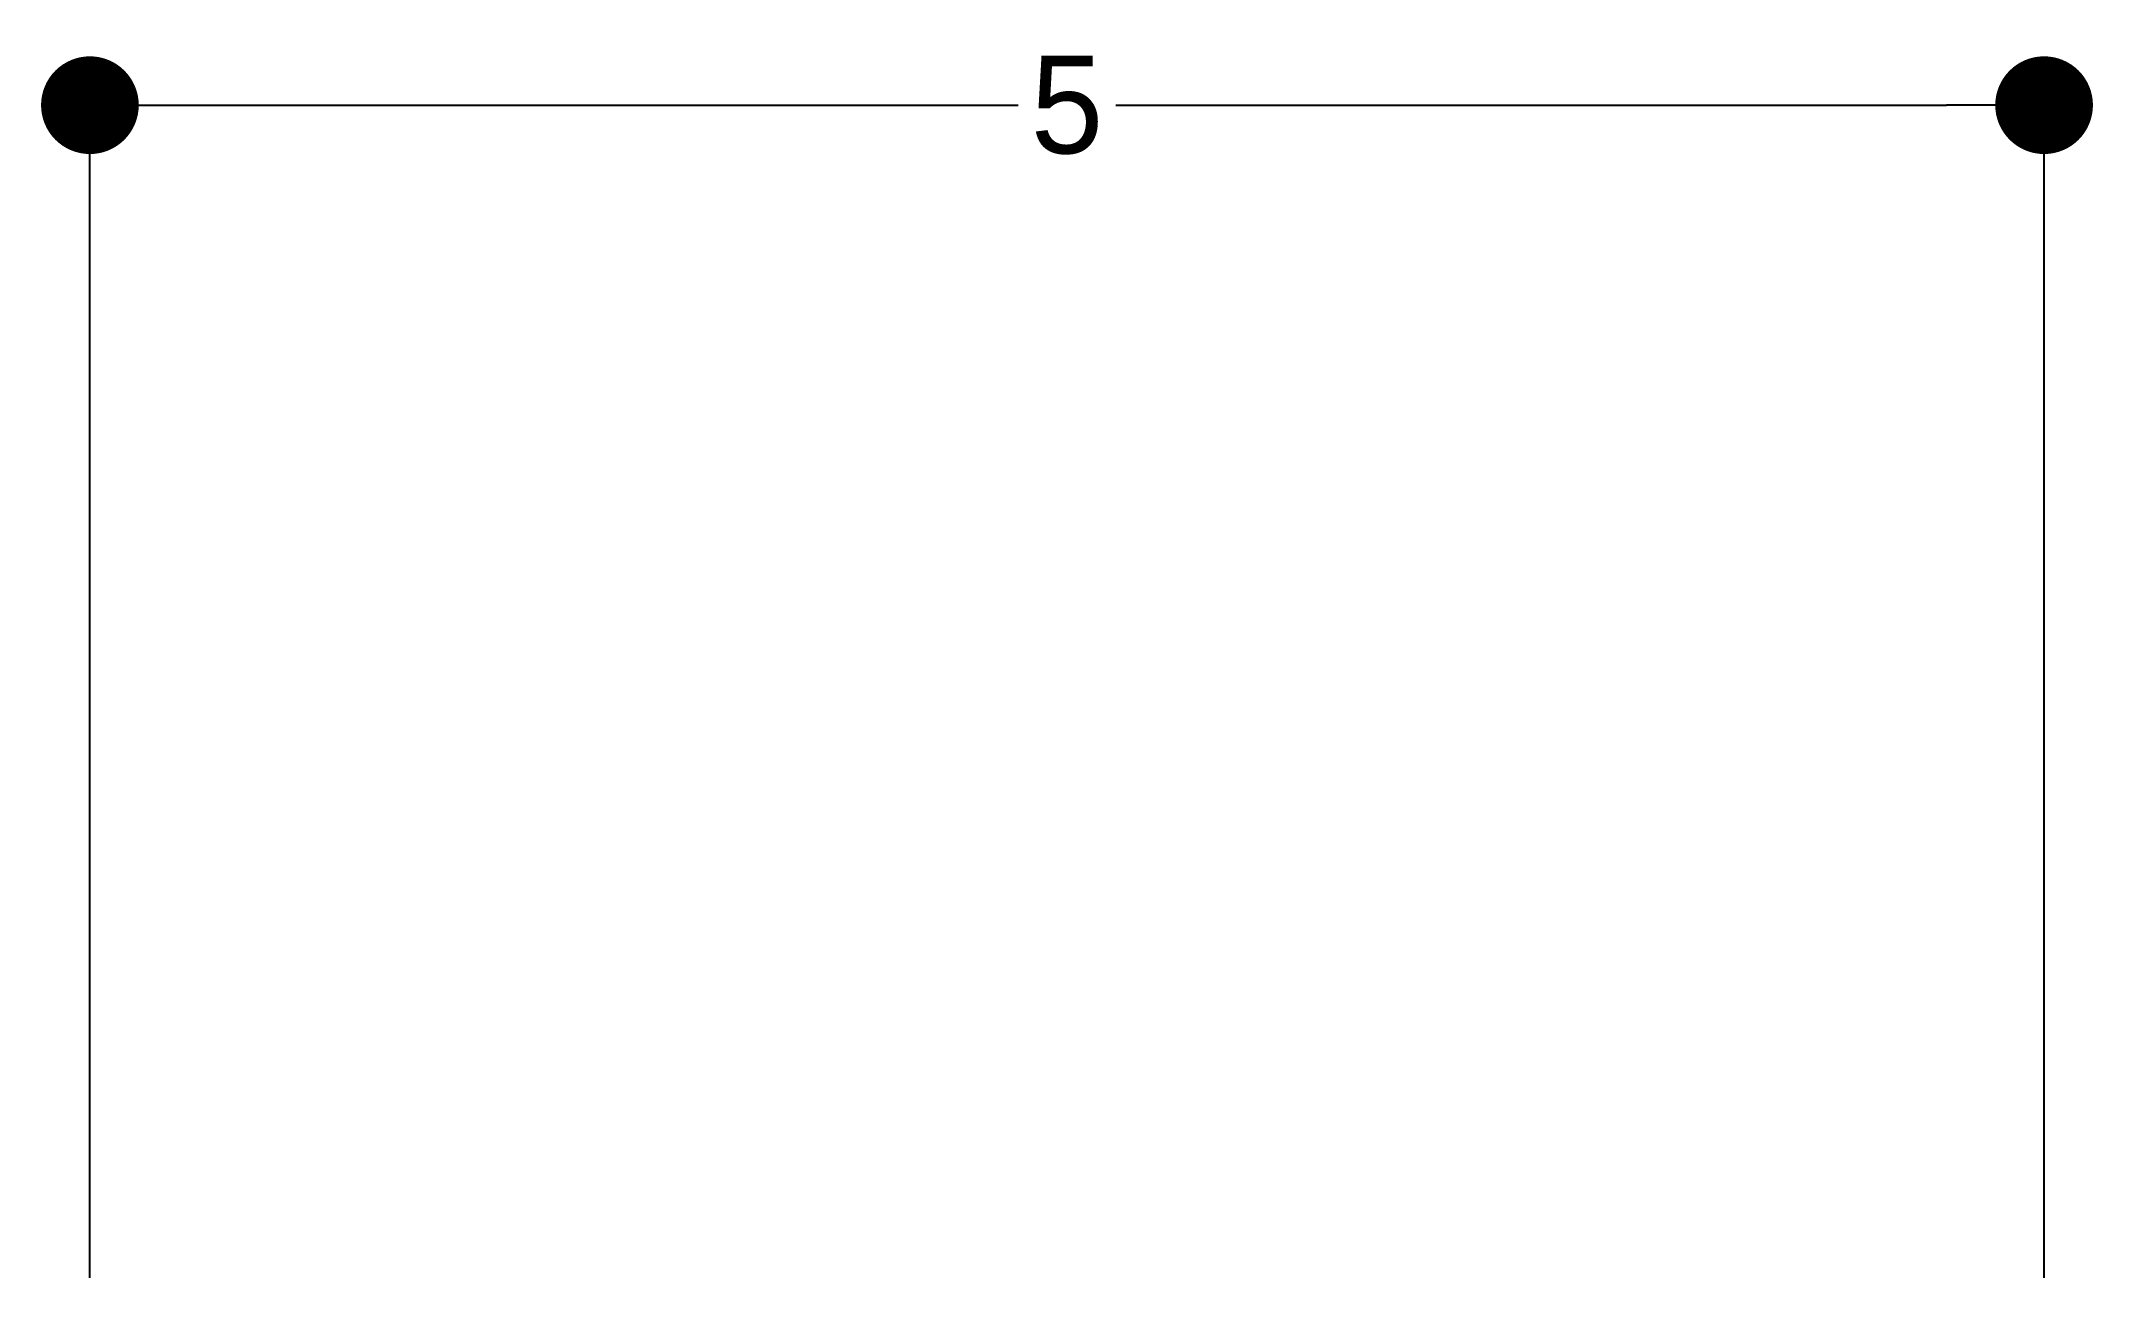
# Model space of a CAD drawing. Header units: metres. Extents: x -0.12 to 5.12, y 0 to 3.16.
import ezdxf

# ---------------------------------------------------------------- set-up
doc = ezdxf.new("R2010")
doc.units = ezdxf.units.M
doc.dimstyles.new('ARCH', dxfattribs={"dimtxt": 0.25, "dimasz": 0.25, "dimexe": 1.25, "dimexo": 0.625, "dimtad": 1, "dimblk": 'DOT', "dimcen": 2.5, "dimazin": 3, "dimtfac": 1, "dimtmove": 0, "dimatfit": 3})

# ---------------------------------------------------------------- blocks, each defined once
blk = doc.blocks.new('_DOT')
at = {"color": 0, "linetype": 'BYBLOCK'}
blk.add_line((-0.5, 0), (-1, 0), dxfattribs=at)
at = {"color": 0, "linetype": 'BYBLOCK', "const_width": 0.5}
blk.add_lwpolyline([(-0.25, 0, 1), (0.25, 0, 1)], format="xyb", close=True, dxfattribs=at)
blk = doc.blocks.new('*D1')
for p, q in [((0, 0), (0, 3)), ((0.25, 3), (2.375, 3)), ((2.625, 3), (4.75, 3)), ((5, 0), (5, 3))]:
    blk.add_line(p, q)
at = {"layer": 'Defpoints'}
for p in [(0, 3), (0, 0), (5, 0)]:
    blk.add_point(p, dxfattribs=at)
at = {"xscale": 0.25, "yscale": 0.25, "rotation": 180}
blk.add_blockref('_DOT', (0, 3), dxfattribs=at)
at = {"xscale": 0.25, "yscale": 0.25}
blk.add_blockref('_DOT', (5, 3), dxfattribs=at)
at = {"insert": (2.5, 3), "char_height": 0.25, "attachment_point": 5}
blk.add_mtext('5', dxfattribs=at)

msp = doc.modelspace()

# ---------------------------------------------------------------- dimensions: what is measured, and where the dimension line sits
dim = msp.add_linear_dim(base=(0, 3), p1=(0, 0), p2=(5, 0), dimstyle='ARCH')
dim.commit()
dim.dimension.update_dxf_attribs({"geometry": '*D1', "text_midpoint": (2.5, 3)})

doc.saveas('drawing.dxf')
